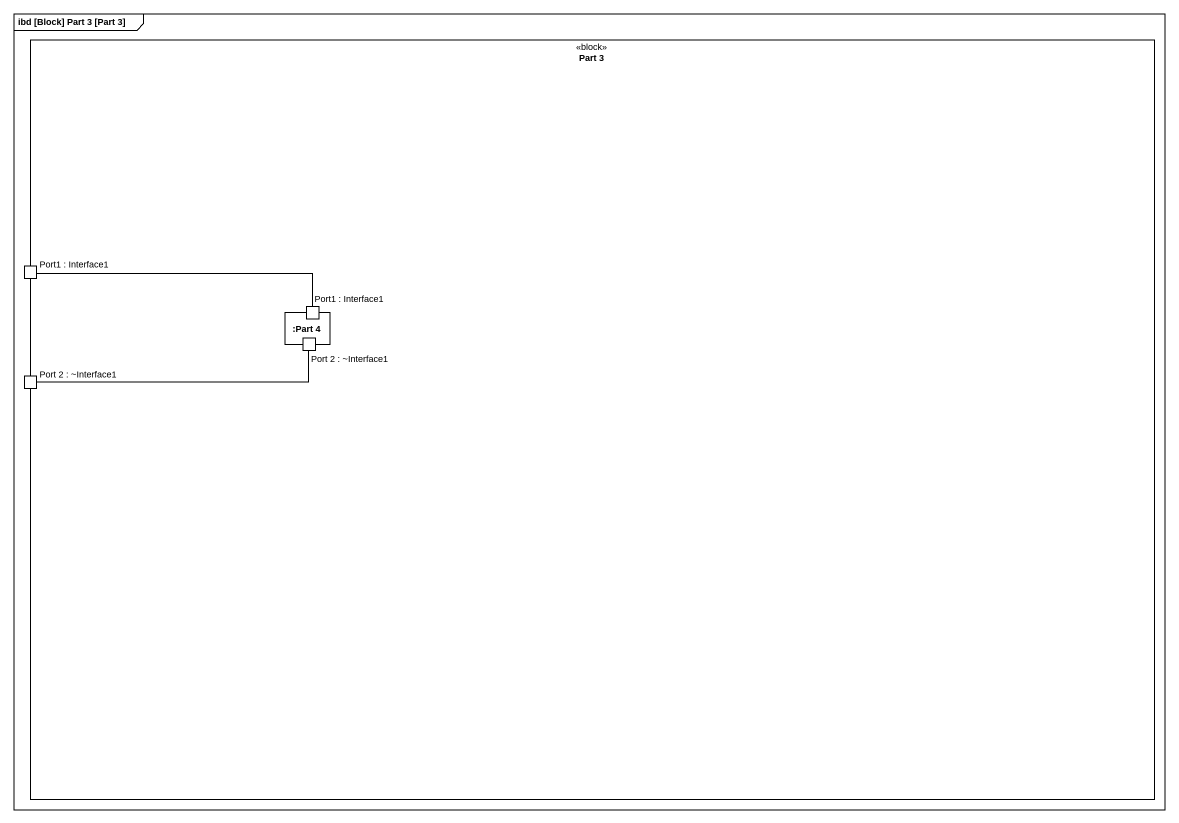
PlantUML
@startuml
mainframe ibd [Block] Part 3 [Part 3]
rectangle "Part 3" as Part_3 <<block>> {
  port "Port1 : Interface1" as Port1_Interface1
  rectangle ":Part 4" as Part_4 {
    port "Port1 : Interface1" as Port1_Interface1_2
    port "Port 2 : ~Interface1" as Port_2_Interface1
  }
  port "Port 2 : ~Interface1" as Port_2_Interface1_2
}
Port1_Interface1 -right- Port1_Interface1_2
Port_2_Interface1_2 -right- Port_2_Interface1
@enduml
